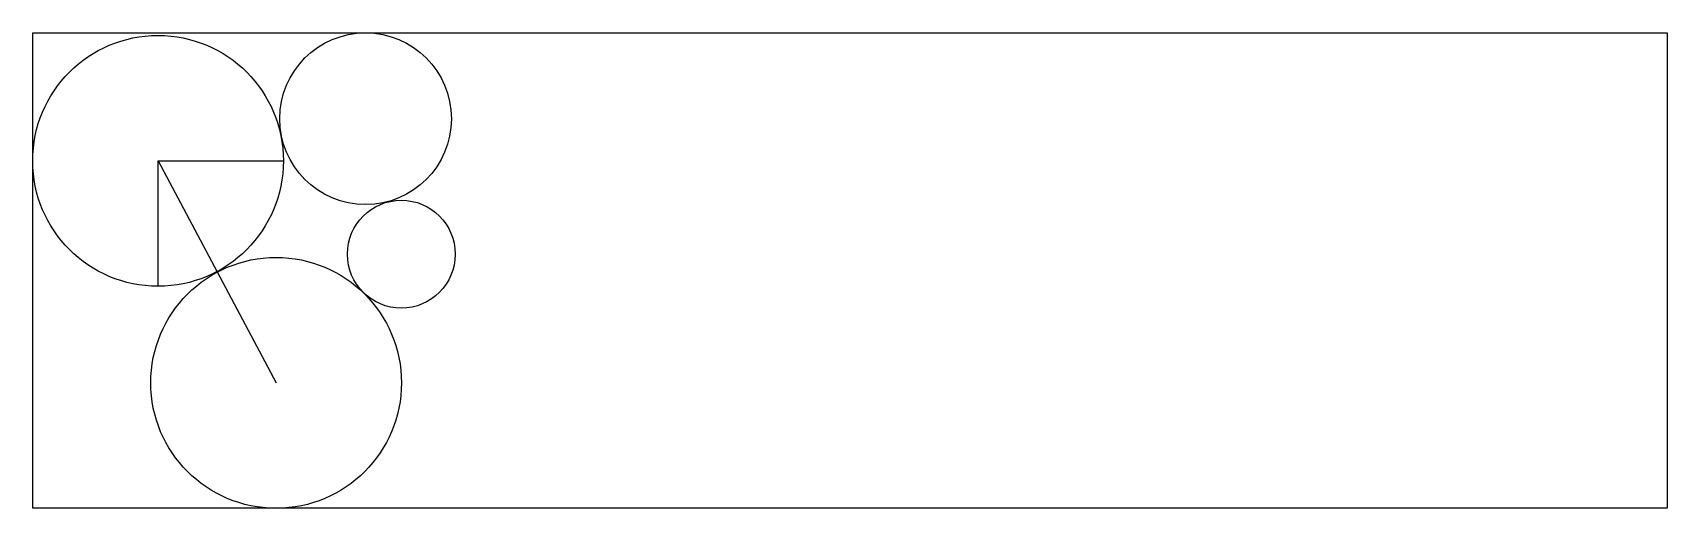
# Model space of a CAD drawing. Header units: millimetres. Extents: x -739 to 631, y -475 to 1399.
# Drawn here: x -739 to 588, y 1013 to 1399 of the extents above; entities that cross this region are included whole.
import ezdxf

# ---------------------------------------------------------------- set-up
doc = ezdxf.new("R2010")
doc.units = ezdxf.units.MM

msp = doc.modelspace()

# ---------------------------------------------------------------- linework, layer by layer
for p, q in [((-637.312, 1193.32), (-637.312, 1295.061)), ((-637.312, 1295.061), (-535.571, 1295.061)), ((-637.312, 1295.061), (-541.495, 1115.011))]:
    msp.add_line(p, q)
msp.add_lwpolyline([(-739.053, 1398.987), (587.589, 1398.987), (587.589, 1013.27), (-739.053, 1013.27)], close=True)
for centre, radius in [((-637.312, 1295.061), 101.741), ((-468.891, 1329.247), 69.662), ((-439.881, 1219.373), 43.739), ((-541.495, 1115.011), 101.741)]:
    msp.add_circle(centre, radius)

doc.saveas('drawing.dxf')
